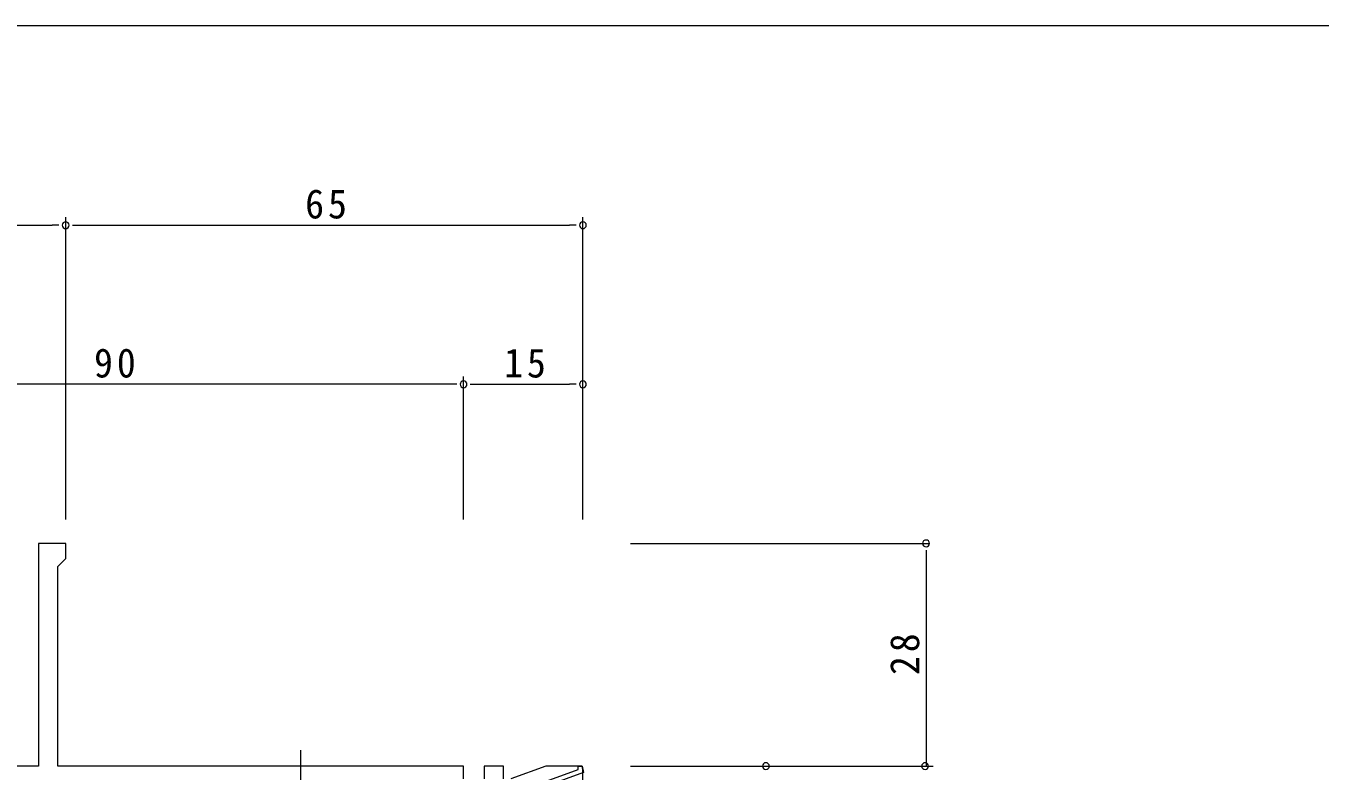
# Model space of a CAD drawing. Units: millimetres on the paper. Extents: x -420 to 373, y -297 to 267.
# Drawn here: x -293.3 to -130.6, y 170.7 to 264.4 of the extents above; entities that cross this region are included whole.
import ezdxf

# ---------------------------------------------------------------- set-up
doc = ezdxf.new("R2010")
doc.units = ezdxf.units.MM
doc.linetypes.add('CHAIN2', pattern=[12, 9, -1, 1, -1])
for name, color, linetype, lineweight in [('0-1_YKK_ZWAK', 7, 'Continuous', 9), ('0-3_YKK_12', 2, 'Continuous', 9), ('0-5_YKK_D', 6, 'Continuous', 9), ('0-7_YKK_13', 4, 'Continuous', 9), ('0-8_YKK_11', 7, 'Continuous', 9)]:
    doc.layers.add(name, color=color, linetype=linetype, lineweight=lineweight)
doc.styles.add('ＭＳ ゴシック', font='')
doc.styles.get('ＭＳ ゴシック').set_extended_font_data('MS Gothic')

msp = doc.modelspace()

# ---------------------------------------------------------------- linework, layer by layer
at = {"layer": '0-1_YKK_ZWAK'}
msp.add_line((352.3, 264.4), (-417.7, 264.4), dxfattribs=at)
at = {"layer": '0-3_YKK_12'}
msp.add_line((-223.292, 125.33), (-223.293, 170.912), dxfattribs=at)
at = {"layer": '0-5_YKK_D'}
for p, q in [((-351.586, 239.326), (-289.986, 239.326)), ((-289.136, 239.326), (-289.986, 239.326)), ((-288.286, 202.326), (-288.286, 240.326)), ((-288.286, 202.326), (-288.286, 240.326)), ((-287.436, 239.326), (-286.586, 239.326)), ((-286.586, 239.326), (-224.986, 239.326)), ((-224.136, 239.326), (-224.986, 239.326)), ((-223.286, 202.326), (-223.286, 240.326)), ((-238.286, 202.326), (-238.286, 220.326)), ((-238.286, 202.326), (-238.286, 220.326)), ((-223.286, 202.326), (-223.286, 220.326)), ((-239.986, 219.326), (-326.586, 219.326)), ((-239.136, 219.326), (-239.986, 219.326)), ((-237.436, 219.326), (-236.586, 219.326)), ((-236.586, 219.326), (-224.986, 219.326)), ((-224.136, 219.326), (-224.986, 219.326)), ((-217.286, 199.326), (-179.744, 199.326)), ((-180.169, 198.476), (-180.169, 197.626)), ((-180.169, 197.626), (-180.169, 171.326)), ((-217.286, 171.326), (-179.861, 171.326)), ((-217.286, 171.326), (-179.286, 171.326)), ((-217.286, 171.326), (-179.861, 171.326)), ((-217.286, 171.326), (-199.286, 171.326))]:
    msp.add_line(p, q, dxfattribs=at)
for centre, start, end in [((-288.286, 239.326), 0, 180), ((-288.286, 239.326), 0, 180), ((-288.286, 239.326), 180, 0), ((-288.286, 239.326), 180, 0), ((-223.286, 239.326), 0, 180), ((-223.286, 239.326), 180, 0), ((-238.286, 219.326), 0, 180), ((-238.286, 219.326), 0, 180), ((-223.286, 219.326), 0, 180), ((-238.286, 219.326), 180, 0), ((-238.286, 219.326), 180, 0), ((-223.286, 219.326), 180, 0), ((-180.169, 199.326), 90, 270), ((-180.169, 199.326), 270, 90), ((-200.286, 171.326), 90, 270), ((-200.286, 171.326), 270, 90), ((-180.286, 171.326), 90, 270), ((-180.286, 171.326), 270, 90)]:
    msp.add_arc(centre, 0.425, start, end, dxfattribs=at)
at = {"layer": '0-7_YKK_13', "linetype": 'CHAIN2'}
msp.add_line((-258.786, 173.326), (-258.786, 161.615), dxfattribs=at)
at = {"layer": '0-8_YKK_11'}
for points in [[(-238.286, 169.726), (-238.286, 171.326), (-289.286, 171.326), (-289.286, 196.426), (-288.786, 196.926), (-288.286, 197.426), (-288.286, 199.326), (-291.686, 199.326), (-291.686, 171.326)], [(-291.686, 171.326), (-353.286, 171.326), (-353.286, 159.326)], [(-237.786, 167.926), (-232.046, 167.926), (-223.886, 170.896), (-223.886, 171.326), (-223.374, 171.326), (-223.228, 170.497), (-231.94, 167.326), (-237.786, 167.326)], [(-233.286, 169.726), (-233.286, 171.326), (-235.686, 171.326), (-235.686, 169.726)], [(-223.228, 170.497), (-223.374, 171.326), (-227.967, 171.326), (-232.363, 169.726)]]:
    msp.add_lwpolyline(points, dxfattribs=at)

# ---------------------------------------------------------------- texts
at = {"layer": '0-5_YKK_D', "color": 3, "char_height": 3.666, "attachment_point": 7, "style": 'ＭＳ ゴシック'}
for s, insert in [('\\T1.21;\\W0.95;65', (-258.186, 240.126)), ('\\T1.21;\\W0.95;90', (-284.716, 220.126)), ('\\T1.21;\\W0.95;15', (-233.186, 220.126))]:
    msp.add_mtext(s, dxfattribs=dict(at, insert=insert))
at = {"layer": '0-5_YKK_D', "color": 3, "insert": (-180.969, 182.776), "char_height": 3.666, "attachment_point": 7, "rotation": 90, "style": 'ＭＳ ゴシック'}
msp.add_mtext('\\T1.21;\\W0.95;28', dxfattribs=at)

doc.saveas('drawing.dxf')
